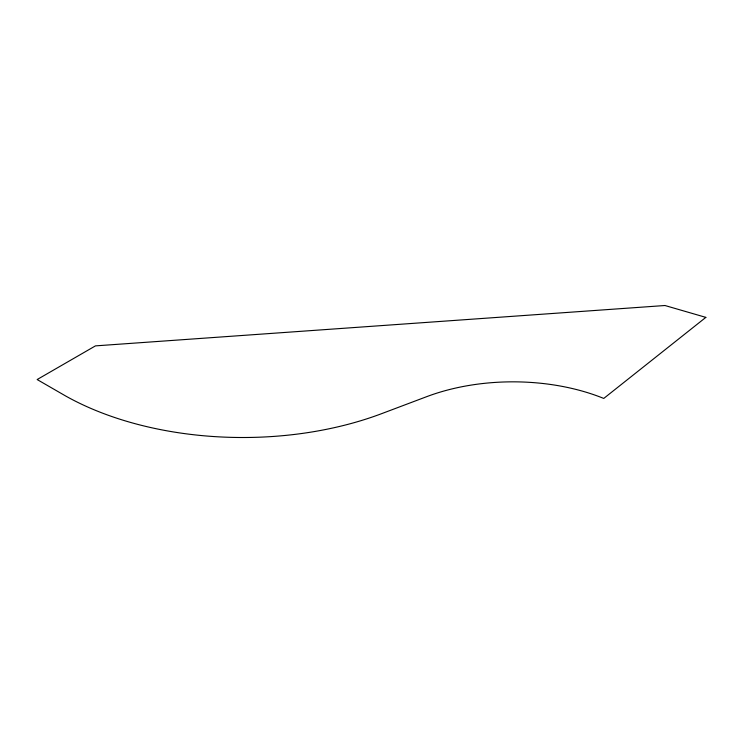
<?xml version="1.0" encoding="UTF-8"?>
<svg xmlns="http://www.w3.org/2000/svg" width="743" height="743" viewBox="0 0 743 743"><rect width="100%" height="100%" fill="white"/><g stroke="black" fill="none" stroke-linecap="round" stroke-linejoin="round"><path stroke-width="1.11" d="M705.85 317.372L603.753 398.434A157.748 91.073 0 0 0 426.705 396.66L381.688 413.637A254.06 146.677 0 0 1 65.7 396.019L37.15 379.543L95.457 345.876L664.966 305.512L705.85 317.372"/></g></svg>
